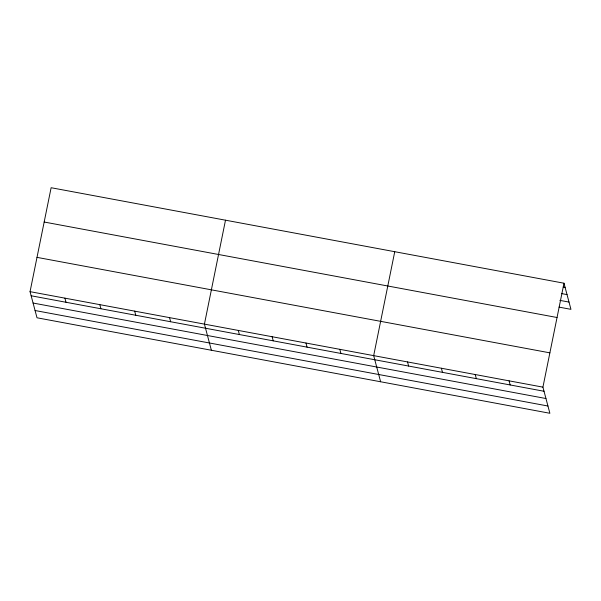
<?xml version="1.0" encoding="UTF-8"?>
<svg xmlns="http://www.w3.org/2000/svg" width="601" height="601" viewBox="0 0 601 601"><rect width="100%" height="100%" fill="white"/><g stroke="black" fill="none" stroke-linecap="round" stroke-linejoin="round"><path stroke-width="0.9" d="M563.993 283.214L542.928 387.142L549.877 413.278L37.007 317.786L30.05 291.658L51.123 187.722L563.993 283.214L570.95 309.342L559.058 307.126M225.495 220.191L204.43 324.127L211.379 350.255M394.744 251.699L373.679 355.634L380.628 381.763M563.265 286.985L565.09 287.331M561.537 293.573L567.028 294.595M559.869 300.372L569.019 302.078M44.166 222.024L557.044 317.508M36.999 257.363L549.877 352.847M30.05 291.658L542.928 387.142M31.147 295.775L544.025 391.259M33.078 303.039L545.956 398.523M35.068 310.522L547.947 406.013M509.077 380.839L510.174 384.956M475.226 374.543L476.323 378.66M441.382 368.24L442.471 372.357M407.531 361.937L408.627 366.054M339.828 349.331L340.925 353.448M305.977 343.028L307.073 347.145M272.125 336.725L273.222 340.842M238.281 330.422L239.371 334.539M169.55 317.628L170.646 321.745M134.677 311.138L135.773 315.255M99.804 304.647L100.9 308.764M64.923 298.149L66.02 302.265"/></g></svg>
